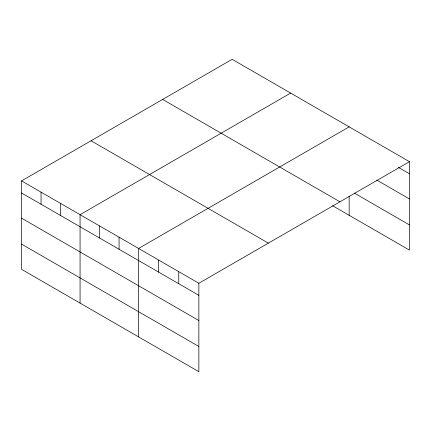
<?xml version="1.0" encoding="UTF-8"?>
<svg xmlns="http://www.w3.org/2000/svg" width="431" height="431" viewBox="0 0 431 431"><rect width="100%" height="100%" fill="white"/><g stroke="black" fill="none" stroke-linecap="round" stroke-linejoin="round"><path stroke-width="0.65" d="M409.45 161.679L232.142 59.311L21.55 180.896L21.55 269.321L198.858 371.689L198.858 283.264L409.45 161.679L409.45 250.104L332.527 205.695M290.65 93.091L80.064 214.676L80.064 303.101M349.164 126.876L138.572 248.455L138.572 336.886M398.54 167.46L409.45 173.758M376.726 180.056L409.45 198.95M354.33 193.088L409.45 224.912M162.643 99.432L339.957 201.8M91.043 140.77L268.357 243.138M21.55 180.896L198.858 283.264M21.55 192.969L198.858 295.337M21.55 218.167L198.858 320.535M21.55 244.124L198.858 346.492M349.164 196.073L349.164 215.301M178.763 271.659L178.763 283.738M158.667 260.06L158.667 272.133M119.069 237.195L119.069 249.274M99.566 225.936L99.566 238.014M60.555 203.416L60.555 215.489M41.053 192.156L41.053 204.229"/></g></svg>
